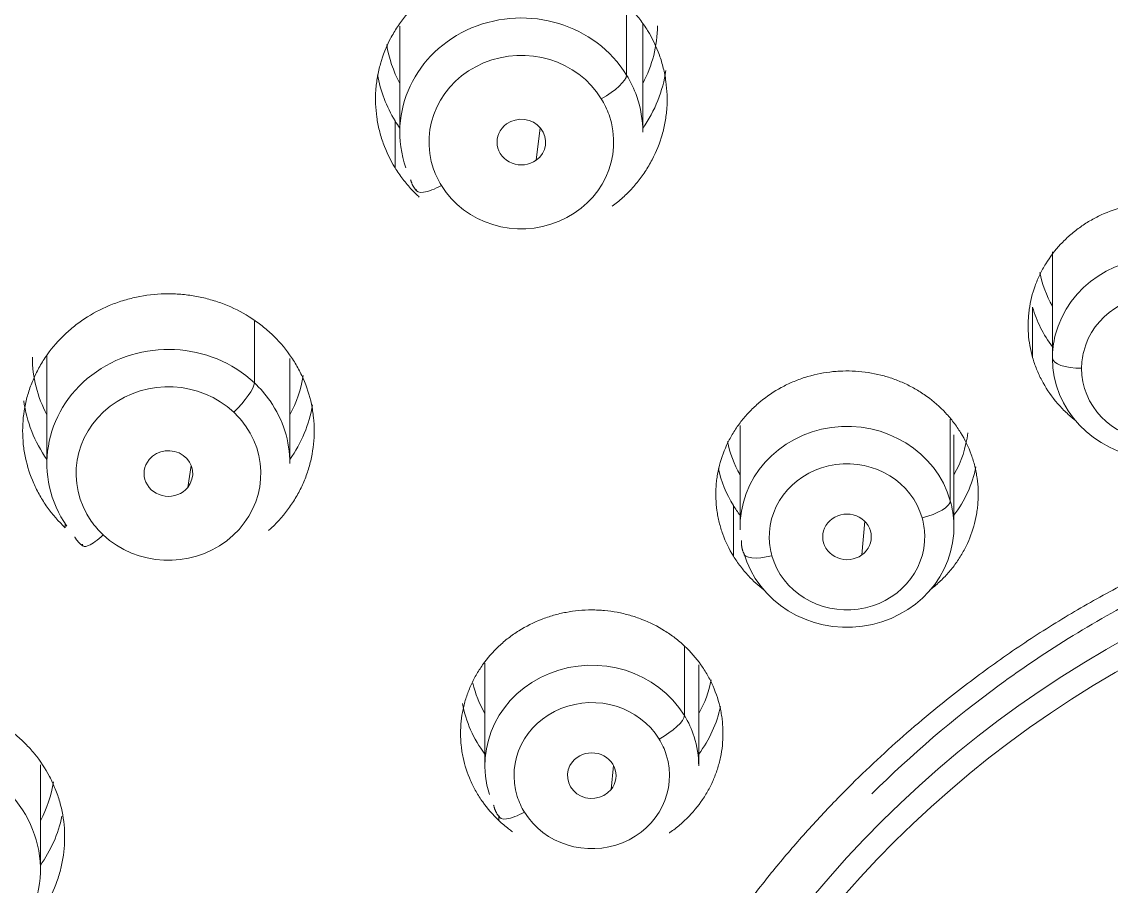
# Model space of a CAD drawing. Extents: x 3349 to 5808, y -3 to 827.
# Drawn here: x 3854.1 to 3863.07, y 534.39 to 541.51 of the extents above; entities that cross this region are included whole.
import ezdxf

# ---------------------------------------------------------------- set-up
doc = ezdxf.new("R2010")
doc.units = 0
doc.header["$LTSCALE"] = 4
doc.header["$MEASUREMENT"] = 0
doc.layers.get('0').update_dxf_attribs({"linetype": 'CONTINUOUS'})
doc.layers.add('1', color=7, linetype='CONTINUOUS')

msp = doc.modelspace()

# ---------------------------------------------------------------- linework, layer by layer
at = {"color": 7, "ltscale": 0.5}
msp.add_ellipse((3868.1083, 529.6275), major_axis=(-47.4219, 0), ratio=0.896694, start_param=1.587359, end_param=7.826525, dxfattribs=at)
at = {"layer": '1', "color": 7, "linetype": 'Continuous', "lineweight": 13}
for p, q in [((3859.0784, 541.0667), (3859.0784, 541.6277)), ((3857.1732, 540.3038), (3857.1732, 540.6897)), ((3858.3342, 540.3655), (3858.3679, 540.6332)), ((3862.4205, 539.1563), (3862.4205, 538.7413)), ((3856.015, 538.5329), (3856.015, 539.0399)), ((3861.743, 538.234), (3861.743, 537.5611)), ((3855.4667, 537.6718), (3855.4952, 537.8525)), ((3859.9577, 537.5237), (3859.9577, 537.107)), ((3854.4593, 537.3391), (3854.4593, 537.3712)), ((3861.0383, 537.3942), (3861.0144, 537.1157)), ((3859.5543, 536.3668), (3859.5543, 535.7948)), ((3858.9721, 535.3814), (3858.9506, 535.1845)), ((3858.0286, 534.9641), (3858.0286, 534.9286))]:
    msp.add_line(p, q, dxfattribs=at)
at = {"layer": '1', "color": 7, "linetype": 'Continuous', "lineweight": 18}
for p, q in [((3859.2124, 540.5969), (3859.2124, 541.4891)), ((3857.2124, 541.4704), (3857.2124, 540.5969)), ((3862.5837, 539.6105), (3862.5837, 538.7349)), ((3854.3079, 538.7555), (3854.3079, 537.8684)), ((3856.3079, 537.8684), (3856.3079, 538.7343)), ((3860.013, 538.1816), (3860.013, 537.3471)), ((3861.773, 537.3471), (3861.773, 538.1048)), ((3857.9122, 536.2245), (3857.9122, 535.3813)), ((3859.6722, 535.3813), (3859.6722, 536.2111)), ((3854.2538, 534.5265), (3854.2538, 535.3868))]:
    msp.add_line(p, q, dxfattribs=at)
for centre, major_axis, ratio, start_param, end_param in [((3858.2124, 540.5969), (-1, 0), 0.939693, 3.665191, 6.602029), ((3858.2124, 541.4724), (1.12, 0), 0.939693, 5.816086, 6.283202), ((3858.2124, 541.4724), (1.12, 0), 0.939693, 3.289706, 3.608725), ((3858.2124, 541.2536), (-1.2, 0), 0.939693, 0.165228, 0.523599), ((3858.2124, 541.2536), (-1.2, 0), 0.939693, 2.555031, 3.009188), ((3858.2124, 540.5969), (-1, 0), 0.939693, 3.141561, 3.460437), ((3858.2124, 541.2536), (-1.2, 0), 0.939693, 0.523599, 0.585694), ((3858.2125, 540.5147), (-0.2001, 0.0001), 0.939702, 2.225426, 5.367015), ((3858.2125, 540.5147), (-0.2001, 0.0001), 0.939702, 5.367015, 8.508611), ((3863.4637, 538.7349), (-0.88, 0), 0.939693, 3.141593, 6.050509), ((3863.4637, 539.6105), (1, 0), 0.939693, 3.321842, 3.636492), ((3863.4637, 539.419), (-1.08, 0), 0.939693, 0.261799, 0.618399), ((3855.3079, 537.8684), (-1, 0), 0.939693, 3.926991, 6.863829), ((3863.4637, 538.7349), (-0.88, 0), 0.939693, 6.050509, 6.283185), ((3855.3079, 538.744), (1.12, 0), 0.939693, 3.141625, 3.608741), ((3863.4637, 538.7349), (-0.88, 0), 0.939693, 0, 2.908917), ((3855.3079, 538.744), (1.12, 0), 0.939693, 5.816053, 6.138558), ((3855.3079, 538.5251), (-1.2, 0), 0.939693, 0.123565, 0.585674), ((3855.3079, 537.8684), (-1, 0), 0.939693, 3.141568, 3.722236), ((3855.3079, 538.5251), (-1.2, 0), 0.939693, 2.555023, 2.986501), ((3860.893, 537.3471), (-0.88, 0), 0.939693, 3.403392, 6.312309), ((3860.893, 538.2227), (1, 0), 0.939693, 5.788254, 6.176241), ((3855.3079, 537.7863), (-0.2001, 0.0001), 0.939683, 2.487225, 5.628814), ((3860.893, 538.2227), (1, 0), 0.939693, 3.325441, 3.636508), ((3855.3079, 537.7863), (-0.2001, 0.0001), 0.939683, 5.628814, 8.770411), ((3860.893, 538.0311), (-1.08, 0), 0.939693, 0.201128, 0.523599), ((3860.893, 538.0311), (-1.08, 0), 0.939693, 2.523222, 2.95241), ((3867.7875, 529.0726), (-9.08, 0), 0.939693, 3.163275, 6.283185), ((3860.893, 538.0311), (-1.08, 0), 0.939693, 0.523599, 0.618403), ((3860.893, 537.265), (0.2, 0), 0.939693, 5.364772, 8.506365), ((3867.7875, 528.9974), (8.9362, 0), 0.939693, 0.021682, 3.141593), ((3860.893, 537.3471), (-0.88, 0), 0.939693, 0.261799, 3.170716), ((3860.893, 537.265), (0.2, 0), 0.939693, 2.223179, 5.364772), ((3858.7922, 535.3813), (-0.88, 0), 0.939693, 3.665191, 6.574108), ((3858.7922, 536.2569), (1, 0), 0.939693, 3.351719, 3.636573), ((3858.7922, 536.2569), (1, 0), 0.939693, 5.78827, 6.101398), ((3858.7922, 536.0654), (-1.08, 0), 0.939693, 0.170983, 0.618366), ((3858.7922, 536.0654), (-1.08, 0), 0.939693, 2.523214, 2.946777), ((3858.7922, 535.3813), (-0.88, 0), 0.939693, 3.141579, 3.432516), ((3858.7922, 535.2992), (0.2, 0), 0.939693, 5.626571, 8.768164), ((3858.7922, 535.2992), (0.2, 0), 0.939693, 2.484979, 5.626571), ((3853.2538, 534.5265), (-1, 0), 0.939693, 1.047198, 4.18879), ((3853.2538, 535.4021), (1.12, 0), 0.939693, 5.81607, 6.135924), ((3867.7875, 528.6982), (-6.9362, 0), 0.939693, 3.141593, 6.253355), ((3853.2538, 535.1832), (-1.2, 0), 0.939693, 2.555939, 2.947247), ((3867.7875, 528.7735), (6.6, 0), 0.939693, 1.570796, 3.111763)]:
    msp.add_ellipse(centre, major_axis=major_axis, ratio=ratio, start_param=start_param, end_param=end_param, dxfattribs=at)
at = {"layer": '1', "color": 7, "linetype": 'Continuous', "lineweight": 13}
for centre, major_axis, ratio, start_param, end_param in [((3858.2124, 540.5148), (-0.76, 0), 0.939693, 3.665191, 6.602029), ((3858.8706, 540.954), (0.2045, 0.1256), 0.296198, 4.532374, 6.10317), ((3858.2124, 540.5969), (-1, 0), 0.939693, 3.460437, 3.665191), ((3858.2124, 540.5148), (-0.76, 0), 0.939693, 3.460437, 3.665191), ((3858.2124, 540.5148), (-0.76, 0), 0.939693, 0.523599, 3.460437), ((3858.2124, 540.5148), (-0.76, 0), 0.939693, 0.318844, 0.523599), ((3857.5542, 540.2398), (-0.2045, -0.1256), 0.296198, 6.10317, 7.673967), ((3863.4637, 538.6528), (-0.64, 0), 0.939693, 3.141593, 6.050509), ((3862.8237, 538.7349), (-0.24, 0), 0.34202, 0, 1.570796), ((3863.4637, 538.6528), (-0.64, 0), 0.939693, 6.050509, 6.283185), ((3863.4637, 538.6528), (-0.64, 0), 0.939693, 0, 2.908917), ((3855.3079, 537.7863), (-0.76, 0), 0.939693, 3.926991, 6.863829), ((3855.8453, 538.3734), (0.1643, 0.1749), 0.241845, 4.46049, 6.031286), ((3855.3079, 537.8684), (-1, 0), 0.939693, 3.722236, 3.926991), ((3855.3079, 537.7863), (-0.76, 0), 0.939693, 3.722236, 3.926991), ((3855.3079, 537.7863), (-0.76, 0), 0.939693, 0.785398, 3.722236), ((3860.893, 537.265), (-0.64, 0), 0.939693, 3.403392, 6.312309), ((3861.5112, 537.5027), (0.2308, 0.0658), 0.330366, 4.618464, 6.18926), ((3860.893, 537.3471), (-0.88, 0), 0.939693, 3.170716, 3.403392), ((3855.3079, 537.7863), (-0.76, 0), 0.939693, 0.580643, 0.785398), ((3860.893, 537.265), (-0.64, 0), 0.939693, 3.170716, 3.403392), ((3854.7705, 537.3634), (-0.1643, -0.1749), 0.241845, 6.031286, 7.602083), ((3860.893, 537.265), (-0.64, 0), 0.939693, 0.261799, 3.170716), ((3860.893, 537.265), (-0.64, 0), 0.939693, 0.029124, 0.261799), ((3860.2748, 537.1914), (-0.2308, -0.0658), 0.330366, 6.18926, 7.760056), ((3858.7922, 535.2992), (-0.64, 0), 0.939693, 3.665191, 6.574108), ((3859.3465, 535.682), (0.2045, 0.1256), 0.296198, 4.532374, 6.10317), ((3858.7922, 535.3813), (-0.88, 0), 0.939693, 3.432516, 3.665191), ((3858.7922, 535.2992), (-0.64, 0), 0.939693, 3.432516, 3.665191), ((3858.7922, 535.2992), (-0.64, 0), 0.939693, 0.523599, 3.432516), ((3858.7922, 535.2992), (-0.64, 0), 0.939693, 0.290923, 0.523599), ((3858.238, 535.0806), (-0.2045, -0.1256), 0.296198, 6.10317, 7.673967)]:
    msp.add_ellipse(centre, major_axis=major_axis, ratio=ratio, start_param=start_param, end_param=end_param, dxfattribs=at)
at = {"layer": '1', "color": 7, "linetype": 'Continuous', "lineweight": 18}
for points, knots in [([(3867.7875, 577.6875), (3866.6472, 577.6878), (3865.515, 577.6525), (3863.2724, 577.5146), (3862.1619, 577.4119), (3858.869, 577.0081), (3856.7254, 576.611), (3852.5712, 575.5901), (3850.5605, 574.9668), (3847.6603, 573.8861), (3846.7127, 573.5015), (3844.8585, 572.6873), (3843.9519, 572.2577), (3841.2959, 570.9075), (3839.6107, 569.9258), (3836.4203, 567.8303), (3834.9153, 566.7164), (3832.0909, 564.3859), (3830.7712, 563.1695), (3828.317, 560.6627), (3827.1826, 559.3721), (3825.096, 556.7424), (3824.1435, 555.4036), (3822.4116, 552.702), (3821.6322, 551.3391), (3820.2375, 548.6095), (3819.6221, 547.2427), (3818.5447, 544.5229), (3818.0825, 543.1698), (3817.299, 540.4927), (3816.9778, 539.1686), (3816.4608, 536.5629), (3816.2645, 535.2813), (3815.98, 532.7705), (3815.8919, 531.5412), (3815.811, 529.1422), (3815.8185, 527.9725), (3815.9165, 525.699), (3816.0069, 524.5952), (3816.2557, 522.4583), (3816.4139, 521.425), (3816.7851, 519.431), (3816.998, 518.4704), (3817.4662, 516.6232), (3817.7215, 515.7367), (3818.2608, 514.0377), (3818.5447, 513.2252), (3819.1297, 511.6726), (3819.4308, 510.9326), (3820.0398, 509.5231), (3820.3476, 508.8537), (3820.961, 507.5831), (3821.2666, 506.9819), (3821.8678, 505.8455), (3822.1633, 505.3101), (3822.7368, 504.3023), (3823.0148, 503.8299), (3823.5474, 502.9453), (3823.8021, 502.5332), (3824.2838, 501.7669), (3824.5109, 501.4127), (3825.1465, 500.4343), (3825.5091, 499.8942), (3825.9511, 499.2471), (3826.0814, 499.0586), (3826.2503, 498.8162), (3826.3022, 498.742), (3826.3732, 498.6409), (3826.4071, 498.5928), (3826.4435, 498.5411), (3826.461, 498.5163), (3826.4696, 498.5042), (3826.4738, 498.4982), (3826.4759, 498.4952), (3826.477, 498.4937), (3826.4775, 498.493), (3826.4778, 498.4926), (3826.4779, 498.4924), (3826.4779, 498.4924), (3826.478, 498.4923), (3826.478, 498.4923), (3826.4779, 498.4924), (3827.0776, 497.6441), (3827.7, 496.8032), (3828.999, 495.1448), (3829.6749, 494.328), (3830.7256, 493.1224), (3831.082, 492.7237), (3831.8067, 491.9331), (3832.1751, 491.5412), (3833.296, 490.3767), (3834.0628, 489.6154), (3835.223, 488.4801), (3835.6113, 488.1028), (3836.388, 487.3476), (3836.7765, 486.9696), (3837.9393, 485.8302), (3838.7118, 485.0638), (3840.2416, 483.5063), (3840.9988, 482.7153), (3842.4864, 481.0997), (3843.2166, 480.2749), (3844.6362, 478.5821), (3845.3255, 477.7141), (3846.647, 475.9262), (3847.2791, 475.006), (3848.1708, 473.5837), (3848.4586, 473.1026), (3849.0137, 472.126), (3849.2812, 471.6307), (3850.0535, 470.1243), (3850.5279, 469.0932), (3851.1768, 467.5131), (3851.3827, 466.9807), (3851.774, 465.9057), (3851.9595, 465.363), (3852.4868, 463.7218), (3852.7994, 462.6098), (3853.3549, 460.3585), (3853.5975, 459.2192), (3854.0225, 456.9192), (3854.205, 455.7587), (3854.5212, 453.4217), (3854.655, 452.2453), (3854.8855, 449.8798), (3854.9825, 448.6907), (3855.0864, 447.1978), (3855.1089, 446.8616), (3855.1305, 446.5202), (3855.1332, 446.4782), (3855.1338, 446.4688), (3855.1341, 446.4638), (3855.135, 446.4492), (3855.1369, 446.42), (3855.1436, 446.3129), (3855.1592, 446.0592), (3855.2107, 445.1974), (3855.2527, 444.4038), (3855.3458, 442.4799), (3855.3975, 432.1585), (3855.4847, 429.4913), (3855.5203, 428.1323), (3855.5802, 425.3643), (3855.6047, 423.9552), (3855.6464, 421.0869), (3855.664, 419.6278), (3855.6946, 416.6602), (3855.7076, 415.1516), (3855.7302, 412.0849), (3855.7397, 410.5269), (3855.7487, 408.7463), (3855.7498, 408.5233), (3855.7509, 408.2966), (3855.751, 408.2687), (3855.7511, 408.264), (3855.7511, 408.2621), (3855.7511, 408.2583), (3855.7511, 408.2487), (3855.7512, 408.224), (3855.7516, 408.1402), (3855.7526, 407.9424), (3855.7556, 407.2753), (3855.7582, 406.6762), (3855.7638, 405.2523), (3855.767, 404.3217), (3855.7753, 401.5861), (3855.7792, 399.8372), (3855.7851, 396.4888), (3855.787, 394.8894), (3855.7913, 390.3154), (3855.7921, 387.5652), (3855.7929, 382.6631), (3855.7928, 380.5112), (3855.7928, 378.6585)], [0, 0, 0, 0, 0.007812, 0.007812, 0.015625, 0.015625, 0.03125, 0.03125, 0.046875, 0.046875, 0.054687, 0.054687, 0.0625, 0.0625, 0.078125, 0.078125, 0.09375, 0.09375, 0.109375, 0.109375, 0.125, 0.125, 0.140625, 0.140625, 0.15625, 0.15625, 0.171875, 0.171875, 0.1875, 0.1875, 0.203125, 0.203125, 0.21875, 0.21875, 0.234375, 0.234375, 0.25, 0.25, 0.265625, 0.265625, 0.28125, 0.28125, 0.296875, 0.296875, 0.3125, 0.3125, 0.328125, 0.328125, 0.34375, 0.34375, 0.359375, 0.359375, 0.375, 0.375, 0.390625, 0.390625, 0.40625, 0.40625, 0.421875, 0.421875, 0.4375, 0.4375, 0.46875, 0.46875, 0.484375, 0.484375, 0.492187, 0.492187, 0.496094, 0.498047, 0.499023, 0.499512, 0.499756, 0.499878, 0.499939, 0.499969, 0.499985, 0.499992, 0.499996, 0.499998, 0.499998, 0.5, 0.5, 0.515625, 0.515625, 0.53125, 0.53125, 0.539062, 0.539062, 0.546875, 0.546875, 0.5625, 0.5625, 0.570312, 0.570312, 0.578125, 0.578125, 0.59375, 0.59375, 0.609375, 0.609375, 0.625, 0.625, 0.640625, 0.640625, 0.65625, 0.65625, 0.664062, 0.664062, 0.671875, 0.671875, 0.6875, 0.6875, 0.695312, 0.695312, 0.703125, 0.703125, 0.71875, 0.71875, 0.734375, 0.734375, 0.75, 0.75, 0.765625, 0.765625, 0.78125, 0.78125, 0.785156, 0.785645, 0.785706, 0.785706, 0.785767, 0.785767, 0.785889, 0.786133, 0.787109, 0.789062, 0.796875, 0.796875, 0.8125, 0.8125, 0.828125, 0.828125, 0.84375, 0.84375, 0.859375, 0.859375, 0.875, 0.875, 0.890625, 0.890625, 0.892578, 0.892822, 0.892853, 0.892853, 0.892868, 0.892868, 0.892883, 0.892944, 0.893066, 0.893555, 0.894531, 0.898437, 0.898437, 0.90625, 0.90625, 0.921875, 0.921875, 0.9375, 0.9375, 0.96875, 0.96875, 1, 1, 1, 1]), ([(3857.1732, 540.3038), (3857.1335, 540.3683), (3857.1013, 540.4355), (3857.0636, 540.5399), (3857.0528, 540.5753), (3857.0394, 540.6294), (3857.0353, 540.6477), (3857.0282, 540.6843), (3857.0252, 540.7026), (3857.0124, 540.7943), (3857.0098, 540.8678), (3857.0162, 540.9598), (3857.018, 540.9782), (3857.0224, 541.015), (3857.0252, 541.0335), (3857.0348, 541.0885), (3857.0432, 541.1246), (3857.0736, 541.2313), (3857.101, 541.3002), (3857.1446, 541.3834), (3857.1538, 541.3999), (3857.173, 541.4324), (3857.183, 541.4483), (3857.2141, 541.4954), (3857.2586, 541.5559), (3857.3092, 541.612), (3857.3494, 541.6525), (3857.3632, 541.6657), (3857.3916, 541.6915), (3857.4062, 541.7042), (3857.4803, 541.7654), (3857.544, 541.8082), (3857.6456, 541.8635), (3857.6805, 541.8804), (3857.7345, 541.9034), (3857.7527, 541.9107), (3857.7894, 541.9243), (3857.8079, 541.9307), (3857.9007, 541.9604), (3857.9768, 541.9771), (3858.0742, 541.9892), (3858.0938, 541.9912), (3858.1332, 541.9943), (3858.153, 541.9954), (3858.2121, 541.9972), (3858.2513, 541.9966), (3858.3683, 541.9894), (3858.4456, 541.9776), (3858.5413, 541.9535), (3858.5602, 541.9483), (3858.5977, 541.937), (3858.6163, 541.9309), (3858.6713, 541.9114), (3858.743, 541.8822), (3858.8116, 541.8465), (3858.8785, 541.8075), (3858.9112, 541.7862), (3859.0049, 541.7187), (3859.062, 541.6685), (3859.1266, 541.5993), (3859.1392, 541.5851), (3859.1638, 541.5561), (3859.1757, 541.5413), (3859.2103, 541.4959), (3859.2318, 541.4646), (3859.2516, 541.4323)], [0, 0, 0, 0, 0.0625, 0.0625, 0.09375, 0.09375, 0.109375, 0.109375, 0.125, 0.125, 0.1875, 0.1875, 0.203125, 0.203125, 0.21875, 0.21875, 0.25, 0.25, 0.3125, 0.3125, 0.328125, 0.328125, 0.34375, 0.34375, 0.375, 0.40625, 0.40625, 0.421875, 0.421875, 0.4375, 0.4375, 0.5, 0.5, 0.53125, 0.53125, 0.546875, 0.546875, 0.5625, 0.5625, 0.625, 0.625, 0.640625, 0.640625, 0.65625, 0.65625, 0.6875, 0.6875, 0.75, 0.75, 0.765625, 0.765625, 0.78125, 0.78125, 0.8125, 0.84375, 0.84375, 0.875, 0.875, 0.9375, 0.9375, 0.953125, 0.953125, 0.96875, 0.96875, 1, 1, 1, 1]), ([(3859.2516, 541.4323), (3859.2913, 541.3677), (3859.3235, 541.3006), (3859.3612, 541.1962), (3859.372, 541.1607), (3859.3854, 541.1066), (3859.3895, 541.0884), (3859.3965, 541.0518), (3859.3996, 541.0334), (3859.4124, 540.9418), (3859.415, 540.8683), (3859.4086, 540.7763), (3859.4068, 540.7579), (3859.4023, 540.7211), (3859.3996, 540.7026), (3859.3899, 540.6476), (3859.3816, 540.6114), (3859.3512, 540.5048), (3859.3238, 540.4359), (3859.2802, 540.3527), (3859.271, 540.3361), (3859.2518, 540.3037), (3859.2418, 540.2877), (3859.2107, 540.2406), (3859.1662, 540.1801), (3859.1156, 540.124), (3859.0754, 540.0836), (3859.0616, 540.0704), (3859.0332, 540.0445), (3859.0186, 540.0319), (3858.9899, 540.0081), (3858.9757, 539.997), (3858.9613, 539.9862)], [0, 0, 0, 0, 0.138227, 0.138227, 0.20734, 0.20734, 0.241896, 0.241896, 0.276453, 0.276453, 0.41468, 0.41468, 0.449236, 0.449236, 0.483793, 0.483793, 0.552906, 0.552906, 0.691133, 0.691133, 0.725689, 0.725689, 0.760246, 0.760246, 0.829359, 0.898473, 0.898473, 0.933029, 0.933029, 0.967586, 0.967586, 1, 1, 1, 1]), ([(3857.3729, 540.0616), (3857.3515, 540.0813), (3857.3309, 540.1017), (3857.2982, 540.1368), (3857.2856, 540.151), (3857.261, 540.18), (3857.2491, 540.1948), (3857.2144, 540.2402), (3857.193, 540.2715), (3857.1732, 540.3038)], [0, 0, 0, 0, 0.276934, 0.276934, 0.457701, 0.457701, 0.638467, 0.638467, 1, 1, 1, 1]), ([(3862.4205, 538.7413), (3862.402, 538.8061), (3862.3906, 538.8716), (3862.3837, 538.9706), (3862.3831, 539.0038), (3862.3848, 539.0538), (3862.3858, 539.0705), (3862.3887, 539.1039), (3862.3906, 539.1205), (3862.4022, 539.203), (3862.4182, 539.2675), (3862.4465, 539.346), (3862.4526, 539.3617), (3862.4656, 539.3927), (3862.4725, 539.4082), (3862.4946, 539.4539), (3862.5107, 539.4835), (3862.5636, 539.5696), (3862.6045, 539.6234), (3862.663, 539.6862), (3862.6751, 539.6986), (3862.6998, 539.7226), (3862.7377, 539.7577), (3862.8049, 539.8112), (3862.8627, 539.849), (3862.9077, 539.8753), (3862.923, 539.8838), (3862.954, 539.9), (3862.9698, 539.9078), (3863.0495, 539.9448), (3863.1154, 539.9681), (3863.2174, 539.9939), (3863.252, 540.0009), (3863.3046, 540.0091), (3863.3223, 540.0115), (3863.3576, 540.0153), (3863.3752, 540.0168), (3863.4633, 540.0222), (3863.5335, 540.0201), (3863.6212, 540.0093), (3863.6387, 540.0068), (3863.6738, 540.0008), (3863.6913, 539.9974), (3863.7431, 539.986), (3863.777, 539.9769), (3863.877, 539.9451), (3863.9412, 539.9178), (3864.0184, 539.876), (3864.0336, 539.8672), (3864.0634, 539.8492), (3864.1073, 539.8212), (3864.1762, 539.7698), (3864.2269, 539.7237), (3864.2754, 539.6751), (3864.2986, 539.6495), (3864.3633, 539.5702), (3864.4005, 539.514), (3864.4474, 539.4248), (3864.4615, 539.3942), (3864.4867, 539.3314), (3864.4976, 539.2995), (3864.5069, 539.2671)], [0, 0, 0, 0, 0.0625, 0.0625, 0.09375, 0.09375, 0.109375, 0.109375, 0.125, 0.125, 0.1875, 0.1875, 0.203125, 0.203125, 0.21875, 0.21875, 0.25, 0.25, 0.3125, 0.3125, 0.328125, 0.328125, 0.34375, 0.375, 0.40625, 0.40625, 0.421875, 0.421875, 0.4375, 0.4375, 0.5, 0.5, 0.53125, 0.53125, 0.546875, 0.546875, 0.5625, 0.5625, 0.625, 0.625, 0.640625, 0.640625, 0.65625, 0.65625, 0.6875, 0.6875, 0.75, 0.75, 0.765625, 0.765625, 0.78125, 0.8125, 0.84375, 0.84375, 0.875, 0.875, 0.9375, 0.9375, 0.96875, 0.96875, 1, 1, 1, 1]), ([(3854.4593, 537.3391), (3854.4033, 537.3918), (3854.3537, 537.4488), (3854.2885, 537.5406), (3854.2683, 537.5722), (3854.2405, 537.6212), (3854.2316, 537.6378), (3854.2146, 537.6715), (3854.2066, 537.6884), (3854.169, 537.7739), (3854.1464, 537.8442), (3854.1272, 537.9346), (3854.1238, 537.9529), (3854.118, 537.9895), (3854.1156, 538.008), (3854.1098, 538.0636), (3854.1079, 538.1005), (3854.1079, 538.2109), (3854.1155, 538.2842), (3854.1346, 538.3751), (3854.139, 538.3934), (3854.1486, 538.4294), (3854.1538, 538.4473), (3854.1709, 538.5003), (3854.1973, 538.5696), (3854.2307, 538.6361), (3854.2584, 538.685), (3854.2681, 538.7011), (3854.2884, 538.7329), (3854.299, 538.7487), (3854.3538, 538.8259), (3854.4035, 538.8828), (3854.4864, 538.9609), (3854.5155, 538.9857), (3854.5613, 539.0211), (3854.5769, 539.0326), (3854.6086, 539.0547), (3854.6247, 539.0654), (3854.7062, 539.1166), (3854.7751, 539.1513), (3854.8658, 539.1867), (3854.8842, 539.1934), (3854.9214, 539.206), (3854.9403, 539.2118), (3854.9968, 539.228), (3855.0349, 539.237), (3855.1499, 539.2585), (3855.2278, 539.2659), (3855.3268, 539.2659), (3855.3466, 539.2655), (3855.3859, 539.2637), (3855.4055, 539.2623), (3855.464, 539.2569), (3855.5413, 539.2462), (3855.6173, 539.2284), (3855.6927, 539.2069), (3855.7302, 539.1943), (3855.8393, 539.1519), (3855.9082, 539.1173), (3855.9897, 539.0662), (3856.0058, 539.0555), (3856.0374, 539.0335), (3856.0531, 539.0221), (3856.099, 538.9866), (3856.1284, 538.9616), (3856.1564, 538.9353)], [0, 0, 0, 0, 0.0625, 0.0625, 0.09375, 0.09375, 0.109375, 0.109375, 0.125, 0.125, 0.1875, 0.1875, 0.203125, 0.203125, 0.21875, 0.21875, 0.25, 0.25, 0.3125, 0.3125, 0.328125, 0.328125, 0.34375, 0.34375, 0.375, 0.40625, 0.40625, 0.421875, 0.421875, 0.4375, 0.4375, 0.5, 0.5, 0.53125, 0.53125, 0.546875, 0.546875, 0.5625, 0.5625, 0.625, 0.625, 0.640625, 0.640625, 0.65625, 0.65625, 0.6875, 0.6875, 0.75, 0.75, 0.765625, 0.765625, 0.78125, 0.78125, 0.8125, 0.84375, 0.84375, 0.875, 0.875, 0.9375, 0.9375, 0.953125, 0.953125, 0.96875, 0.96875, 1, 1, 1, 1]), ([(3856.1564, 538.9353), (3856.2124, 538.8826), (3856.2621, 538.8255), (3856.3272, 538.7338), (3856.3474, 538.7022), (3856.3753, 538.6532), (3856.3842, 538.6366), (3856.4011, 538.6029), (3856.4091, 538.586), (3856.4467, 538.5005), (3856.4694, 538.4302), (3856.4885, 538.3398), (3856.4919, 538.3216), (3856.4977, 538.2849), (3856.5001, 538.2664), (3856.506, 538.2108), (3856.5079, 538.1739), (3856.5079, 538.0635), (3856.5003, 537.9903), (3856.4811, 537.8993), (3856.4767, 537.881), (3856.4671, 537.845), (3856.4619, 537.8271), (3856.4448, 537.7741), (3856.4184, 537.7048), (3856.385, 537.6383), (3856.3573, 537.5894), (3856.3476, 537.5733), (3856.3274, 537.5414), (3856.3167, 537.5256), (3856.2619, 537.4484), (3856.2123, 537.3916), (3856.1488, 537.3318), (3856.1405, 537.3242), (3856.132, 537.3167)], [0, 0, 0, 0, 0.12273, 0.12273, 0.184094, 0.184094, 0.214777, 0.214777, 0.245459, 0.245459, 0.368189, 0.368189, 0.398871, 0.398871, 0.429553, 0.429553, 0.490918, 0.490918, 0.613648, 0.613648, 0.64433, 0.64433, 0.675012, 0.675012, 0.736377, 0.797742, 0.797742, 0.828424, 0.828424, 0.859107, 0.859107, 0.981836, 0.981836, 1, 1, 1, 1]), ([(3862.7796, 538.2181), (3862.7703, 538.2252), (3862.7344, 538.2538), (3862.7004, 538.2847), (3862.6519, 538.3333), (3862.6287, 538.359), (3862.564, 538.4382), (3862.5268, 538.4944), (3862.4799, 538.5836), (3862.4658, 538.6142), (3862.4406, 538.677), (3862.4297, 538.7089), (3862.4205, 538.7413)], [0, 0, 0, 0, 0.053553, 0.211294, 0.211294, 0.369035, 0.369035, 0.684518, 0.684518, 0.842259, 0.842259, 1, 1, 1, 1]), ([(3859.9577, 537.107), (3859.922, 537.1652), (3859.893, 537.2256), (3859.8591, 537.3196), (3859.8494, 537.3515), (3859.8373, 537.4002), (3859.8337, 537.4166), (3859.8273, 537.4496), (3859.8245, 537.4661), (3859.813, 537.5486), (3859.8107, 537.6148), (3859.8164, 537.6976), (3859.818, 537.7141), (3859.8221, 537.7473), (3859.8245, 537.7639), (3859.8332, 537.8135), (3859.8407, 537.846), (3859.8681, 537.942), (3859.8928, 538.004), (3859.932, 538.0789), (3859.9403, 538.0938), (3859.9576, 538.123), (3859.9845, 538.1661), (3860.0346, 538.2342), (3860.0801, 538.2848), (3860.1163, 538.3212), (3860.1287, 538.333), (3860.1543, 538.3563), (3860.1674, 538.3677), (3860.2342, 538.4228), (3860.2914, 538.4613), (3860.3829, 538.5111), (3860.4143, 538.5263), (3860.4629, 538.547), (3860.4793, 538.5536), (3860.5123, 538.5659), (3860.5289, 538.5716), (3860.6125, 538.5983), (3860.681, 538.6134), (3860.7687, 538.6243), (3860.7863, 538.6261), (3860.8218, 538.6289), (3860.8396, 538.6298), (3860.8928, 538.6315), (3860.928, 538.6309), (3861.0334, 538.6245), (3861.1029, 538.6138), (3861.189, 538.5922), (3861.2061, 538.5874), (3861.2398, 538.5773), (3861.2565, 538.5718), (3861.306, 538.5543), (3861.3706, 538.528), (3861.4323, 538.4958), (3861.4925, 538.4607), (3861.5219, 538.4416), (3861.6063, 538.3808), (3861.6576, 538.3355), (3861.7275, 538.2608), (3861.7496, 538.2347), (3861.7912, 538.1802), (3861.8105, 538.152), (3861.8283, 538.1229)], [0, 0, 0, 0, 0.0625, 0.0625, 0.09375, 0.09375, 0.109375, 0.109375, 0.125, 0.125, 0.1875, 0.1875, 0.203125, 0.203125, 0.21875, 0.21875, 0.25, 0.25, 0.3125, 0.3125, 0.328125, 0.328125, 0.34375, 0.375, 0.40625, 0.40625, 0.421875, 0.421875, 0.4375, 0.4375, 0.5, 0.5, 0.53125, 0.53125, 0.546875, 0.546875, 0.5625, 0.5625, 0.625, 0.625, 0.640625, 0.640625, 0.65625, 0.65625, 0.6875, 0.6875, 0.75, 0.75, 0.765625, 0.765625, 0.78125, 0.78125, 0.8125, 0.84375, 0.84375, 0.875, 0.875, 0.9375, 0.9375, 0.96875, 0.96875, 1, 1, 1, 1]), ([(3861.8283, 538.1229), (3861.864, 538.0648), (3861.893, 538.0044), (3861.927, 537.9104), (3861.9367, 537.8785), (3861.9488, 537.8298), (3861.9524, 537.8134), (3861.9588, 537.7804), (3861.9615, 537.7639), (3861.973, 537.6814), (3861.9753, 537.6152), (3861.9696, 537.5324), (3861.968, 537.5159), (3861.964, 537.4827), (3861.9615, 537.4661), (3861.9528, 537.4165), (3861.9453, 537.384), (3861.918, 537.288), (3861.8933, 537.226), (3861.854, 537.1511), (3861.8458, 537.1362), (3861.8285, 537.1069), (3861.8015, 537.0638), (3861.7514, 536.9957), (3861.7059, 536.9452), (3861.6697, 536.9088), (3861.6573, 536.8969), (3861.6318, 536.8737), (3861.6186, 536.8623), (3861.5942, 536.8421), (3861.583, 536.8332), (3861.5716, 536.8245)], [0, 0, 0, 0, 0.138749, 0.138749, 0.208124, 0.208124, 0.242811, 0.242811, 0.277498, 0.277498, 0.416247, 0.416247, 0.450935, 0.450935, 0.485622, 0.485622, 0.554997, 0.554997, 0.693746, 0.693746, 0.728433, 0.728433, 0.76312, 0.832495, 0.90187, 0.90187, 0.936557, 0.936557, 0.971244, 0.971244, 1, 1, 1, 1]), ([(3867.7875, 520.2319), (3867.7733, 520.232), (3867.745, 520.232), (3867.7026, 520.2323), (3867.6602, 520.2327), (3867.6179, 520.2333), (3867.5756, 520.2341), (3867.5333, 520.2351), (3867.4911, 520.2362), (3867.4489, 520.2375), (3867.4068, 520.239), (3867.3647, 520.2407), (3867.3227, 520.2425), (3867.2806, 520.2445), (3867.2387, 520.2467), (3867.1967, 520.2491), (3867.1548, 520.2516), (3867.113, 520.2543), (3867.0711, 520.2572), (3867.0294, 520.2602), (3866.9876, 520.2635), (3866.9459, 520.2669), (3866.9042, 520.2704), (3866.8626, 520.2742), (3866.821, 520.2781), (3866.7794, 520.2822), (3866.7379, 520.2865), (3866.6965, 520.2909), (3866.655, 520.2955), (3866.6136, 520.3003), (3866.5722, 520.3053), (3866.5309, 520.3105), (3866.4896, 520.3158), (3866.4484, 520.3213), (3866.4072, 520.3269), (3866.366, 520.3328), (3866.3248, 520.3388), (3866.2837, 520.345), (3866.2427, 520.3513), (3866.2016, 520.3579), (3866.1606, 520.3646), (3866.1197, 520.3715), (3866.0787, 520.3785), (3866.0378, 520.3858), (3865.997, 520.3932), (3865.9562, 520.4008), (3865.9154, 520.4085), (3865.8125, 520.4286), (3865.6474, 520.4631), (3865.4206, 520.5164), (3865.1935, 520.5754), (3864.8977, 520.6596), (3864.5354, 520.7758), (3864.1164, 520.9306), (3863.7134, 521.0989), (3863.3284, 521.28), (3862.9577, 521.4766), (3862.5958, 521.6916), (3862.2395, 521.9275), (3861.8874, 522.1841), (3861.5418, 522.4591), (3861.2078, 522.7491), (3860.8905, 523.0495), (3860.5921, 523.3597), (3860.3138, 523.6803), (3860.0529, 524.0148), (3859.807, 524.3672), (3859.5745, 524.7392), (3859.3563, 525.1282), (3859.1551, 525.5295), (3858.9748, 525.935), (3858.8181, 526.3407), (3858.6864, 526.7446), (3858.5783, 527.1461), (3858.4918, 527.5499), (3858.4251, 527.9555), (3858.3773, 528.364), (3858.3492, 528.7768), (3858.3424, 529.1925), (3858.3578, 529.6154), (3858.3962, 530.0434), (3858.4576, 530.4762), (3858.5402, 530.9082), (3858.6324, 531.2885), (3858.726, 531.6154), (3858.8149, 531.89), (3858.9296, 532.2066), (3859.0773, 532.5639), (3859.2662, 532.9597), (3859.4758, 533.3465), (3859.6717, 533.6684), (3859.8445, 533.9288), (3859.987, 534.1311), (3860.1623, 534.3656), (3860.3751, 534.6298), (3860.6309, 534.9204), (3860.8867, 535.1869), (3861.1392, 535.4306), (3861.3853, 535.6526), (3861.6806, 535.9012), (3862.0271, 536.1689), (3862.4284, 536.4462), (3862.8409, 536.699), (3863.2663, 536.9286), (3863.7084, 537.1372), (3864.1149, 537.3043), (3864.4806, 537.4383), (3864.799, 537.5441), (3865.1716, 537.6555), (3865.5942, 537.7649), (3865.9848, 537.8461), (3866.2889, 537.8971), (3866.5105, 537.9286), (3866.7334, 537.9548), (3866.9095, 537.9712), (3867.0384, 537.981), (3867.1196, 537.9865), (3867.2014, 537.9913), (3867.2837, 537.9955), (3867.3664, 537.999), (3867.4497, 538.0018), (3867.5334, 538.004), (3867.6177, 538.0055), (3867.7024, 538.0064), (3867.7591, 538.0065), (3867.7875, 538.0065)], [0, 0, 0, 0, 0.001432, 0.002862, 0.004291, 0.005719, 0.007146, 0.008571, 0.009995, 0.011419, 0.012841, 0.014261, 0.015681, 0.0171, 0.018518, 0.019935, 0.021351, 0.022766, 0.02418, 0.025593, 0.027006, 0.028417, 0.029828, 0.031239, 0.032648, 0.034057, 0.035466, 0.036873, 0.038281, 0.039687, 0.041094, 0.042499, 0.043905, 0.04531, 0.046715, 0.048119, 0.049523, 0.050927, 0.05233, 0.053734, 0.055137, 0.05654, 0.057943, 0.059346, 0.060749, 0.062152, 0.063555, 0.064958, 0.072783, 0.080663, 0.088603, 0.096608, 0.111926, 0.127301, 0.142123, 0.156504, 0.170814, 0.185141, 0.19976, 0.214853, 0.230156, 0.245509, 0.260778, 0.275655, 0.290439, 0.30523, 0.320209, 0.335717, 0.351575, 0.367439, 0.383379, 0.398779, 0.413792, 0.428747, 0.443269, 0.458034, 0.472827, 0.487422, 0.502464, 0.517488, 0.532879, 0.548607, 0.564406, 0.58005, 0.590519, 0.600797, 0.610907, 0.626472, 0.641993, 0.657537, 0.67314, 0.681853, 0.690548, 0.699229, 0.712672, 0.726187, 0.739789, 0.75128, 0.762772, 0.774275, 0.791364, 0.808108, 0.824627, 0.841145, 0.857695, 0.874642, 0.886009, 0.897391, 0.908799, 0.925562, 0.941712, 0.949254, 0.956808, 0.96438, 0.971977, 0.97471, 0.977458, 0.980221, 0.982999, 0.985792, 0.988601, 0.991426, 0.994268, 0.997125, 1, 1, 1, 1]), ([(3861.0969, 535.1481), (3861.4214, 535.4716), (3862.1417, 536.0869), (3863.3376, 536.8224), (3864.572, 537.3465), (3865.7329, 537.6662), (3866.7937, 537.8293), (3867.4676, 537.8624), (3867.7875, 537.8624)], [0, 0, 0, 0, 0.189307, 0.388371, 0.570114, 0.730096, 0.871819, 1, 1, 1, 1]), ([(3860.2093, 536.8285), (3860.1634, 536.8638), (3860.1209, 536.9024), (3860.0586, 536.9692), (3860.0365, 536.9953), (3859.9949, 537.0498), (3859.9755, 537.078), (3859.9577, 537.107)], [0, 0, 0, 0, 0.456374, 0.456374, 0.728187, 0.728187, 1, 1, 1, 1]), ([(3858.0286, 534.9286), (3857.9781, 534.9761), (3857.9335, 535.0275), (3857.8748, 535.11), (3857.8567, 535.1385), (3857.8316, 535.1826), (3857.8236, 535.1975), (3857.8083, 535.2278), (3857.8011, 535.2431), (3857.7673, 535.32), (3857.7469, 535.3834), (3857.7296, 535.4648), (3857.7266, 535.4811), (3857.7214, 535.5142), (3857.7192, 535.5308), (3857.714, 535.5808), (3857.7122, 535.6141), (3857.7122, 535.7135), (3857.7191, 535.7794), (3857.7363, 535.8613), (3857.7402, 535.8777), (3857.7489, 535.9101), (3857.7536, 535.9262), (3857.769, 535.9739), (3857.7927, 536.0363), (3857.8228, 536.0962), (3857.8477, 536.1402), (3857.8564, 536.1547), (3857.8747, 536.1834), (3857.8843, 536.1976), (3857.9336, 536.2671), (3857.9783, 536.3183), (3858.0529, 536.3886), (3858.0791, 536.4109), (3858.1203, 536.4428), (3858.1344, 536.4531), (3858.1629, 536.473), (3858.1774, 536.4826), (3858.2507, 536.5288), (3858.3127, 536.56), (3858.3944, 536.5919), (3858.4109, 536.5979), (3858.4445, 536.6092), (3858.4614, 536.6145), (3858.5123, 536.629), (3858.5465, 536.6371), (3858.6501, 536.6565), (3858.7202, 536.6631), (3858.8093, 536.6632), (3858.8271, 536.6628), (3858.8625, 536.6611), (3858.8801, 536.6599), (3858.9327, 536.6551), (3859.0023, 536.6454), (3859.0708, 536.6293), (3859.1386, 536.6101), (3859.1723, 536.5987), (3859.2705, 536.5605), (3859.3325, 536.5293), (3859.4206, 536.4741), (3859.4491, 536.4543), (3859.5043, 536.4117), (3859.5307, 536.3892), (3859.5559, 536.3655)], [0, 0, 0, 0, 0.0625, 0.0625, 0.09375, 0.09375, 0.109375, 0.109375, 0.125, 0.125, 0.1875, 0.1875, 0.203125, 0.203125, 0.21875, 0.21875, 0.25, 0.25, 0.3125, 0.3125, 0.328125, 0.328125, 0.34375, 0.34375, 0.375, 0.40625, 0.40625, 0.421875, 0.421875, 0.4375, 0.4375, 0.5, 0.5, 0.53125, 0.53125, 0.546875, 0.546875, 0.5625, 0.5625, 0.625, 0.625, 0.640625, 0.640625, 0.65625, 0.65625, 0.6875, 0.6875, 0.75, 0.75, 0.765625, 0.765625, 0.78125, 0.78125, 0.8125, 0.84375, 0.84375, 0.875, 0.875, 0.9375, 0.9375, 0.96875, 0.96875, 1, 1, 1, 1]), ([(3859.5559, 536.3655), (3859.6064, 536.3181), (3859.651, 536.2667), (3859.7097, 536.1842), (3859.7278, 536.1557), (3859.7529, 536.1116), (3859.7609, 536.0967), (3859.7761, 536.0663), (3859.7833, 536.0511), (3859.8172, 535.9742), (3859.8376, 535.9108), (3859.8548, 535.8294), (3859.8579, 535.8131), (3859.8631, 535.78), (3859.8653, 535.7634), (3859.8705, 535.7134), (3859.8722, 535.6801), (3859.8722, 535.5807), (3859.8654, 535.5148), (3859.8481, 535.4329), (3859.8442, 535.4165), (3859.8356, 535.384), (3859.8309, 535.368), (3859.8155, 535.3202), (3859.7917, 535.2579), (3859.7617, 535.198), (3859.7367, 535.154), (3859.728, 535.1395), (3859.7098, 535.1108), (3859.7002, 535.0966), (3859.6509, 535.0271), (3859.6062, 534.9759), (3859.5315, 534.9056), (3859.5054, 534.8832), (3859.4642, 534.8514), (3859.4501, 534.841), (3859.434, 534.8298), (3859.4322, 534.8286), (3859.4304, 534.8273)], [0, 0, 0, 0, 0.113876, 0.113876, 0.170814, 0.170814, 0.199283, 0.199283, 0.227751, 0.227751, 0.341627, 0.341627, 0.370096, 0.370096, 0.398565, 0.398565, 0.455503, 0.455503, 0.569379, 0.569379, 0.597848, 0.597848, 0.626317, 0.626317, 0.683254, 0.740192, 0.740192, 0.768661, 0.768661, 0.79713, 0.79713, 0.911006, 0.911006, 0.967944, 0.967944, 0.996413, 0.996413, 1, 1, 1, 1]), ([(3853.8538, 535.7695), (3853.9224, 535.7322), (3853.9861, 535.6891), (3854.0742, 535.6164), (3854.1024, 535.5908), (3854.1428, 535.5502), (3854.156, 535.5363), (3854.1816, 535.5079), (3854.194, 535.4935), (3854.2538, 535.4201), (3854.2951, 535.3576), (3854.3385, 535.275), (3854.3467, 535.2582), (3854.3624, 535.2242), (3854.3699, 535.2069), (3854.3908, 535.1546), (3854.4028, 535.1194), (3854.4332, 535.0127), (3854.446, 534.9401), (3854.4525, 534.8476), (3854.4533, 534.8289), (3854.454, 534.7917), (3854.4538, 534.7732), (3854.4519, 534.7178), (3854.4455, 534.6444), (3854.4315, 534.572), (3854.4182, 534.5181), (3854.4133, 534.5001), (3854.4024, 534.4644), (3854.3965, 534.4466), (3854.3648, 534.3586), (3854.3325, 534.2916), (3854.2739, 534.1959), (3854.2527, 534.1649), (3854.2182, 534.1195), (3854.2062, 534.1046), (3854.1817, 534.0755), (3854.1691, 534.0613), (3854.1045, 533.992), (3854.0475, 533.9417), (3853.9755, 533.8896), (3853.9657, 533.8828), (3853.9558, 533.8761)], [0, 0, 0, 0, 0.098476, 0.098476, 0.147714, 0.147714, 0.172333, 0.172333, 0.196952, 0.196952, 0.295428, 0.295428, 0.320047, 0.320047, 0.344666, 0.344666, 0.393904, 0.393904, 0.49238, 0.49238, 0.516999, 0.516999, 0.541618, 0.541618, 0.590856, 0.640095, 0.640095, 0.664714, 0.664714, 0.689333, 0.689333, 0.787809, 0.787809, 0.837047, 0.837047, 0.861666, 0.861666, 0.886285, 0.886285, 0.984761, 0.984761, 1, 1, 1, 1]), ([(3858.1399, 534.8373), (3858.129, 534.8451), (3858.1183, 534.853), (3858.0802, 534.8824), (3858.0538, 534.9049), (3858.0286, 534.9286)], [0, 0, 0, 0, 0.276936, 0.276936, 1, 1, 1, 1])]:
    msp.add_open_spline(points, degree=3, knots=knots, dxfattribs=at)
at = {"layer": '1', "color": 7, "linetype": 'Continuous', "lineweight": 13}
msp.add_open_spline([(3856.2429, 378.6567), (3856.2443, 379.0764), (3856.2515, 381.1746), (3856.2632, 384.7897), (3856.2759, 389.3697), (3856.2848, 393.5387), (3856.2903, 397.3444), (3856.2925, 400.8095), (3856.2917, 403.9597), (3856.2882, 406.8662), (3856.2818, 409.6499), (3856.272, 412.4249), (3856.2582, 415.2289), (3856.24, 418.0322), (3856.2161, 420.8289), (3856.1847, 423.7013), (3856.1383, 426.7793), (3856.0655, 430.1442), (3855.9479, 442.7687), (3855.7679, 446.4547), (3855.5128, 449.9958), (3855.1846, 453.2449), (3854.7872, 456.1669), (3854.3272, 458.7924), (3853.8141, 461.1495), (3853.2623, 463.2592), (3852.6833, 465.152), (3852.076, 466.8837), (3851.421, 468.532), (3850.6959, 470.1534), (3849.8967, 471.7488), (3849.0307, 473.2991), (3848.087, 474.822), (3847.0257, 476.3807), (3845.7993, 478.03), (3844.4016, 479.7592), (3842.8905, 481.4939), (3841.3628, 483.1449), (3839.903, 484.6529), (3838.5526, 486.0052), (3837.3198, 487.2168), (3836.1985, 488.3049), (3835.1855, 489.2887), (3834.2716, 490.1876), (3833.4355, 491.0274), (3832.6452, 491.8441), (3831.866, 492.6779), (3831.067, 493.5644), (3830.2287, 494.533), (3829.3464, 495.5995), (3828.427, 496.7695), (3827.4741, 498.0507), (3826.4797, 499.4601), (3825.4312, 501.0252), (3824.316, 502.7724), (3823.1421, 504.7332), (3821.9465, 506.9151), (3820.8093, 509.2468), (3819.8174, 511.5731), (3819.017, 513.7439), (3818.397, 515.693), (3817.9218, 517.4318), (3817.5585, 518.9876), (3817.2814, 520.381), (3817.0709, 521.6314), (3816.9108, 522.7633), (3816.7882, 523.8098), (3816.6934, 524.8146), (3816.6201, 525.8313), (3816.5669, 526.9176), (3816.5384, 528.124), (3816.5449, 529.4656), (3816.5961, 530.8874), (3816.6913, 532.2903), (3816.8197, 533.6044), (3816.9736, 534.8327), (3817.1551, 536.0287), (3817.3731, 537.2489), (3817.6406, 538.5398), (3817.9738, 539.9351), (3818.3902, 541.4534), (3818.9076, 543.1025), (3819.5462, 544.8876), (3820.3316, 546.8168), (3821.2968, 548.9014), (3822.4836, 551.1533), (3823.9431, 553.5805), (3825.7353, 556.1805), (3827.9094, 558.9117), (3830.4453, 561.646), (3833.2041, 564.194), (3835.9853, 566.4053), (3838.6363, 568.2377), (3841.1047, 569.7373), (3843.3922, 570.968), (3845.5054, 571.9799), (3847.4489, 572.8113), (3849.2331, 573.4963), (3850.8794, 574.0649), (3852.4063, 574.5398), (3853.8204, 574.9359), (3855.123, 575.2645), (3856.3183, 575.5359), (3857.4145, 575.76), (3858.4195, 575.9448), (3859.3403, 576.097), (3860.1833, 576.2223), (3860.9545, 576.3251), (3861.6597, 576.4093), (3862.3049, 576.4782), (3862.8956, 576.5345), (3863.4367, 576.5804), (3863.9325, 576.6177), (3864.3863, 576.6479), (3864.8013, 576.6721), (3865.1798, 576.6915), (3865.524, 576.7068), (3865.8365, 576.7188), (3866.1199, 576.7281), (3866.3768, 576.7353), (3866.6083, 576.7408), (3866.8149, 576.7448), (3866.9987, 576.7477), (3867.1658, 576.7498), (3867.3235, 576.7514), (3867.4777, 576.7524), (3867.632, 576.7531), (3867.7353, 576.7532), (3867.7875, 576.7532)], degree=3, knots=[0, 0, 0, 0, 0.005332, 0.026657, 0.045928, 0.063518, 0.079622, 0.09428, 0.107542, 0.119646, 0.131211, 0.142915, 0.154909, 0.166846, 0.178543, 0.190457, 0.203359, 0.217671, 0.233236, 0.249287, 0.264578, 0.278367, 0.2908, 0.302077, 0.312278, 0.321501, 0.329846, 0.3375, 0.344906, 0.35249, 0.3602, 0.367734, 0.375218, 0.383151, 0.391929, 0.401614, 0.411732, 0.421533, 0.43059, 0.438792, 0.446183, 0.452884, 0.458958, 0.464444, 0.469493, 0.474346, 0.479239, 0.484381, 0.489946, 0.496016, 0.502549, 0.509528, 0.51707, 0.525338, 0.53446, 0.544553, 0.555725, 0.567644, 0.579257, 0.589655, 0.598767, 0.606828, 0.613996, 0.620369, 0.626055, 0.631169, 0.635861, 0.640339, 0.644857, 0.64969, 0.655098, 0.661237, 0.667901, 0.67441, 0.680321, 0.685819, 0.691204, 0.696728, 0.702624, 0.709068, 0.716154, 0.723922, 0.732423, 0.741735, 0.751978, 0.7633, 0.77586, 0.789833, 0.805359, 0.822162, 0.839063, 0.854695, 0.868637, 0.881052, 0.892202, 0.902275, 0.911323, 0.919459, 0.926876, 0.933712, 0.93999, 0.945713, 0.950929, 0.955689, 0.960034, 0.964003, 0.967625, 0.970931, 0.973947, 0.976701, 0.979221, 0.981527, 0.983638, 0.98557, 0.987336, 0.988946, 0.99041, 0.991737, 0.992939, 0.994031, 0.995018, 0.995896, 0.996668, 0.997366, 0.998029, 0.998682, 0.999334, 1, 1, 1, 1], dxfattribs=at)
at = {"layer": '1', "color": 7, "linetype": 'Continuous', "lineweight": 18}
for points in [[(3857.3014, 540.2049), (3857.3141, 540.1552), (3857.3497, 540.1142)], [(3854.5366, 537.2642), (3854.5615, 537.2193), (3854.6061, 537.1885)], [(3860.0252, 537.2361), (3860.0205, 537.1796), (3860.044, 537.1256)], [(3857.9847, 535.0569), (3857.9959, 535.0011), (3858.0335, 534.955)]]:
    msp.add_open_spline(points, degree=2, dxfattribs=at)

doc.saveas('drawing.dxf')
